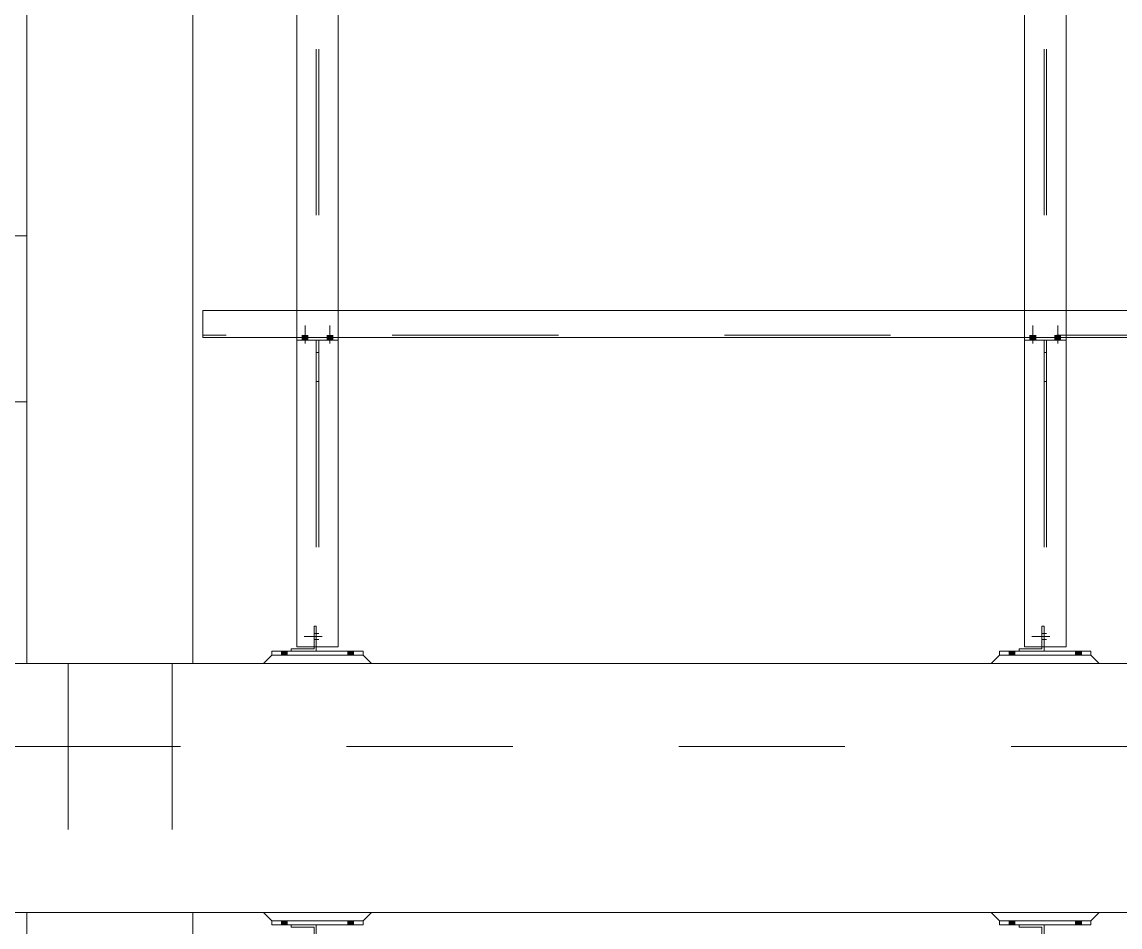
# Model space of a CAD drawing. Header units: millimetres. Extents: x 652937 to 1670132, y 1473552 to 2851037.
# Drawn here: x 663602.373 to 663605.017, y 1524532.885 to 1524535.066 of the extents above; entities that cross this region are included whole.
import ezdxf

# ---------------------------------------------------------------- set-up
doc = ezdxf.new("R2010")
doc.units = ezdxf.units.MM
for name, pattern in [('XKITLINE00', [0]), ('XKITLINE01', [4, 1, -1, 1, -1]), ('XKITLINE02', [4, 2, -2])]:
    doc.linetypes.add(name, pattern=pattern)
for name, color, linetype, lineweight in [('Bolt', 7, 'Continuous', 0), ('Part', 7, 'Continuous', 0), ('S-GRID', 7, 'Continuous', 9)]:
    doc.layers.add(name, color=color, linetype=linetype, lineweight=lineweight)

# ---------------------------------------------------------------- blocks, each defined once
blk = doc.blocks.new('*A39394463')
at = {"layer": 'S-GRID', "color": 7, "linetype": 'XKITLINE01', "lineweight": 0}
blk.add_line((-30.905117, -83.220099), (129.806536, -83.220099), dxfattribs=at)
blk = doc.blocks.new('*A39964520')
at = {"layer": 'Part', "color": 7, "linetype": 'XKITLINE00', "lineweight": 0}
for p, q in [((88.071867, -99.720099), (88.071867, -86.220099)), ((88.071867, -86.220099), (90.071867, -86.220099)), ((90.071867, -99.720099), (90.071867, -86.220099)), ((90.072117, -99.720099), (90.072117, -86.220099)), ((90.071867, -99.720099), (88.071867, -99.720099))]:
    blk.add_line(p, q, dxfattribs=at)
at = {"layer": 'Part', "color": 7, "linetype": 'XKITLINE02', "lineweight": 0}
for p, q in [((88.072117, -99.720099), (88.072117, -86.220099)), ((90.071867, -86.220099), (90.072117, -86.220099)), ((90.071867, -86.220099), (90.072117, -86.220099)), ((90.072117, -99.720099), (90.071867, -99.720099)), ((90.071867, -99.720099), (90.072117, -99.720099))]:
    blk.add_line(p, q, dxfattribs=at)
blk = doc.blocks.new('*A44765000')
at = {"layer": 'Part', "color": 7, "linetype": 'XKITLINE00', "lineweight": 0}
for p, q in [((110.612903, -83.220099), (81.765361, -83.220099)), ((110.612903, -86.220099), (81.765361, -86.220099))]:
    blk.add_line(p, q, dxfattribs=at)
blk = doc.blocks.new('*A44795003')
at = {"layer": 'Part', "color": 7, "linetype": 'XKITLINE00', "lineweight": 0}
for p, q in [((81.765361, -78.070099), (88.071911, -78.070099)), ((88.071911, -78.070099), (88.071911, -80.070099)), ((81.765361, -80.070099), (88.071911, -80.070099))]:
    blk.add_line(p, q, dxfattribs=at)
at = {"layer": 'Part', "color": 7, "linetype": 'XKITLINE02', "lineweight": 0}
for p, q in [((88.072162, -78.070099), (88.071911, -78.070099)), ((88.072162, -80.070099), (88.072162, -78.070099)), ((88.072162, -80.070099), (88.071911, -80.070099)), ((88.071911, -80.070099), (88.072162, -80.070099))]:
    blk.add_line(p, q, dxfattribs=at)
blk = doc.blocks.new('*A47275251')
at = {"layer": 'Part', "color": 7, "linetype": 'XKITLINE02', "lineweight": 0}
for p, q in [((67.922144, -83.220099), (111.342756, -83.220099)), ((67.922144, -84.220099), (111.342756, -84.220099))]:
    blk.add_line(p, q, dxfattribs=at)
blk = doc.blocks.new('*A49325456')
at = {"layer": 'Part', "color": 7, "linetype": 'XKITLINE00', "lineweight": 0}
for p, q in [((110.471945, -78.970099), (90.192352, -78.970099)), ((90.192352, -78.970099), (90.192352, -79.295099)), ((110.471945, -79.295099), (90.192352, -79.295099))]:
    blk.add_line(p, q, dxfattribs=at)
at = {"layer": 'Part', "color": 7, "linetype": 'XKITLINE02', "lineweight": 0}
for p, q in [((90.192359, -79.265099), (90.192359, -78.970099)), ((90.192448, -79.265099), (90.192448, -78.970099)), ((90.192454, -79.295099), (90.192454, -78.970099)), ((110.472041, -79.265099), (90.192359, -79.265099))]:
    blk.add_line(p, q, dxfattribs=at)
blk = doc.blocks.new('*A49355459')
at = {"layer": 'Part', "color": 7, "linetype": 'XKITLINE00', "lineweight": 0}
for p, q in [((100.084521, -67.820099), (100.584521, -67.820099)), ((100.084521, -67.820099), (100.084521, -71.470099)), ((100.584529, -67.820099), (100.584521, -67.820099)), ((100.584521, -67.820099), (100.584521, -71.470099)), ((100.584613, -67.820099), (100.584621, -67.820099)), ((100.584613, -67.820099), (100.584613, -71.470099)), ((100.084521, -71.825099), (100.084521, -78.970099)), ((100.584521, -71.795099), (100.584521, -78.970099)), ((100.584613, -71.795099), (100.584613, -78.970099)), ((100.584521, -79.295099), (100.584521, -83.020099)), ((100.584613, -79.295099), (100.584613, -83.020099)), ((100.084521, -79.325099), (100.084521, -83.020099)), ((100.584521, -83.020099), (100.084521, -83.020099)), ((100.584529, -83.020099), (100.584521, -83.020099)), ((100.584621, -83.020099), (100.584613, -83.020099))]:
    blk.add_line(p, q, dxfattribs=at)
at = {"layer": 'Part', "color": 7, "linetype": 'XKITLINE02', "lineweight": 0}
for p, q in [((100.084529, -67.820099), (100.084529, -83.020099)), ((100.084613, -67.820099), (100.084613, -83.020099)), ((100.084621, -67.820099), (100.084621, -83.020099)), ((100.319529, -67.820099), (100.319529, -83.020099)), ((100.319613, -67.820099), (100.319613, -83.020099)), ((100.349529, -67.820099), (100.349529, -83.020099)), ((100.349613, -67.820099), (100.349613, -83.020099)), ((100.584529, -67.820099), (100.584529, -83.020099)), ((100.584613, -67.820099), (100.584529, -67.820099)), ((100.584621, -67.820099), (100.584621, -83.020099)), ((100.084521, -71.470099), (100.084521, -71.825099)), ((100.584521, -71.470099), (100.584521, -71.795099)), ((100.584613, -71.470099), (100.584613, -71.795099)), ((100.084521, -78.970099), (100.084521, -79.325099)), ((100.584521, -78.970099), (100.584521, -79.295099)), ((100.584613, -78.970099), (100.584613, -79.295099)), ((100.584613, -83.020099), (100.584529, -83.020099))]:
    blk.add_line(p, q, dxfattribs=at)
blk = doc.blocks.new('*A49375461')
at = {"layer": 'Bolt'}
for points in [[(100.219, -79.265), (100.219, -79.295), (100.149, -79.295), (100.149, -79.265)], [(100.219, -79.295), (100.219, -79.325), (100.149, -79.325), (100.149, -79.295)], [(100.519, -79.265), (100.519, -79.295), (100.449, -79.295), (100.449, -79.265)], [(100.519, -79.295), (100.519, -79.325), (100.449, -79.325), (100.449, -79.295)]]:
    blk.add_hatch(color=7, dxfattribs=at).paths.add_polyline_path(points, flags=17)
at = {"layer": 'Bolt', "color": 7, "linetype": 'XKITLINE00', "lineweight": 0}
for p, q in [((100.184, -79.365), (100.184, -79.15)), ((100.484, -79.365), (100.484, -79.15)), ((100.149, -79.295), (100.149, -79.265)), ((100.149, -79.325), (100.149, -79.295)), ((100.219, -79.295), (100.219, -79.265)), ((100.219, -79.325), (100.219, -79.295)), ((100.449, -79.295), (100.449, -79.265)), ((100.449, -79.325), (100.449, -79.295)), ((100.519, -79.295), (100.519, -79.265)), ((100.519, -79.325), (100.519, -79.295))]:
    blk.add_line(p, q, dxfattribs=at)
blk = doc.blocks.new('*A49385462')
at = {"layer": 'Part', "color": 7, "linetype": 'XKITLINE00', "lineweight": 0}
for p, q in [((100.319395, -79.475099), (100.319395, -79.325099)), ((100.349395, -79.325099), (100.319395, -79.325099)), ((100.349395, -79.475099), (100.349395, -79.325099)), ((100.349516, -79.825099), (100.349516, -79.325099)), ((100.319486, -79.825099), (100.319395, -79.475099)), ((100.319395, -79.475099), (100.349395, -79.475099)), ((100.349395, -79.475099), (100.349486, -79.825099)), ((100.319516, -79.825099), (100.319486, -79.825099)), ((100.349516, -79.825099), (100.319486, -79.825099))]:
    blk.add_line(p, q, dxfattribs=at)
at = {"layer": 'Part', "color": 7, "linetype": 'XKITLINE02', "lineweight": 0}
for p, q in [((100.319395, -79.325099), (100.319516, -79.325099)), ((100.319516, -79.325099), (100.319516, -79.825099)), ((100.349395, -79.325099), (100.349516, -79.325099)), ((100.349516, -79.325099), (100.349395, -79.325099)), ((100.349486, -79.825099), (100.349516, -79.825099))]:
    blk.add_line(p, q, dxfattribs=at)
blk = doc.blocks.new('*A49395463')
at = {"layer": 'Part', "color": 7, "linetype": 'XKITLINE00', "lineweight": 0}
for p, q in [((100.084395, -79.325099), (100.084395, -79.295099)), ((100.584395, -79.325099), (100.584395, -79.295099)), ((100.584516, -79.295099), (100.584516, -79.325099)), ((100.584395, -79.325099), (100.084395, -79.325099)), ((100.584516, -79.325099), (100.584395, -79.325099)), ((100.584516, -79.325099), (100.584395, -79.325099))]:
    blk.add_line(p, q, dxfattribs=at)
at = {"layer": 'Part', "color": 7, "linetype": 'XKITLINE02', "lineweight": 0}
for p, q in [((100.584516, -79.295099), (100.084395, -79.295099)), ((100.084516, -79.325099), (100.084516, -79.295099)), ((100.584395, -79.295099), (100.584516, -79.295099))]:
    blk.add_line(p, q, dxfattribs=at)
blk = doc.blocks.new('*A49515475')
at = {"layer": 'Part', "color": 7, "linetype": 'XKITLINE00', "lineweight": 0}
for p, q in [((88.071891, -83.220099), (88.071891, -65.120099)), ((90.071891, -65.120099), (88.071891, -65.120099)), ((90.071891, -83.220099), (90.071891, -65.120099)), ((90.072141, -67.620099), (90.072141, -83.220099)), ((90.071891, -83.220099), (88.071891, -83.220099))]:
    blk.add_line(p, q, dxfattribs=at)
at = {"layer": 'Part', "color": 7, "linetype": 'XKITLINE02', "lineweight": 0}
for p, q in [((88.072141, -83.220099), (88.072141, -65.120099)), ((90.072141, -65.120099), (90.071891, -65.120099)), ((90.072141, -65.120099), (90.072141, -67.620099)), ((90.072141, -83.220099), (90.071891, -83.220099))]:
    blk.add_line(p, q, dxfattribs=at)
blk = doc.blocks.new('*A49525476')
at = {"layer": 'Part', "color": 7, "linetype": 'XKITLINE00', "lineweight": 0}
for p, q in [((91.322071, -67.820099), (91.822071, -67.820099)), ((91.322071, -67.820099), (91.322071, -71.470099)), ((91.822079, -67.820099), (91.822071, -67.820099)), ((91.822071, -67.820099), (91.822071, -71.470099)), ((91.822163, -67.820099), (91.822171, -67.820099)), ((91.822163, -67.820099), (91.822163, -71.470099)), ((91.322071, -71.825099), (91.322071, -78.970099)), ((91.822071, -71.795099), (91.822071, -78.970099)), ((91.822163, -71.795099), (91.822163, -78.970099)), ((91.822071, -79.295099), (91.822071, -83.020099)), ((91.822163, -79.295099), (91.822163, -83.020099)), ((91.322071, -79.325099), (91.322071, -83.020099)), ((91.822071, -83.020099), (91.322071, -83.020099)), ((91.822079, -83.020099), (91.822071, -83.020099)), ((91.822171, -83.020099), (91.822163, -83.020099))]:
    blk.add_line(p, q, dxfattribs=at)
at = {"layer": 'Part', "color": 7, "linetype": 'XKITLINE02', "lineweight": 0}
for p, q in [((91.322079, -67.820099), (91.322079, -83.020099)), ((91.322163, -67.820099), (91.322163, -83.020099)), ((91.322171, -67.820099), (91.322171, -83.020099)), ((91.557079, -67.820099), (91.557079, -83.020099)), ((91.557163, -67.820099), (91.557163, -83.020099)), ((91.587079, -67.820099), (91.587079, -83.020099)), ((91.587163, -67.820099), (91.587163, -83.020099)), ((91.822079, -67.820099), (91.822079, -83.020099)), ((91.822163, -67.820099), (91.822079, -67.820099)), ((91.822171, -67.820099), (91.822171, -83.020099)), ((91.322071, -71.470099), (91.322071, -71.825099)), ((91.822071, -71.470099), (91.822071, -71.795099)), ((91.822163, -71.470099), (91.822163, -71.795099)), ((91.322071, -78.970099), (91.322071, -79.325099)), ((91.822071, -78.970099), (91.822071, -79.295099)), ((91.822163, -78.970099), (91.822163, -79.295099)), ((91.822163, -83.020099), (91.822079, -83.020099))]:
    blk.add_line(p, q, dxfattribs=at)
blk = doc.blocks.new('*A49565480')
at = {"layer": 'Bolt'}
for points in [[(91.457, -79.265), (91.457, -79.295), (91.387, -79.295), (91.387, -79.265)], [(91.457, -79.295), (91.457, -79.325), (91.387, -79.325), (91.387, -79.295)], [(91.757, -79.265), (91.757, -79.295), (91.687, -79.295), (91.687, -79.265)], [(91.757, -79.295), (91.757, -79.325), (91.687, -79.325), (91.687, -79.295)]]:
    blk.add_hatch(color=7, dxfattribs=at).paths.add_polyline_path(points, flags=17)
at = {"layer": 'Bolt', "color": 7, "linetype": 'XKITLINE00', "lineweight": 0}
for p, q in [((91.422, -79.365), (91.422, -79.15)), ((91.722, -79.365), (91.722, -79.15)), ((91.387, -79.295), (91.387, -79.265)), ((91.387, -79.325), (91.387, -79.295)), ((91.457, -79.295), (91.457, -79.265)), ((91.457, -79.325), (91.457, -79.295)), ((91.687, -79.295), (91.687, -79.265)), ((91.687, -79.325), (91.687, -79.295)), ((91.757, -79.295), (91.757, -79.265)), ((91.757, -79.325), (91.757, -79.295))]:
    blk.add_line(p, q, dxfattribs=at)
blk = doc.blocks.new('*A49575481')
at = {"layer": 'Part', "color": 7, "linetype": 'XKITLINE00', "lineweight": 0}
for p, q in [((91.556946, -79.475099), (91.556946, -79.325099)), ((91.586946, -79.325099), (91.556946, -79.325099)), ((91.586946, -79.475099), (91.586946, -79.325099)), ((91.587066, -79.825099), (91.587066, -79.325099)), ((91.557036, -79.825099), (91.556946, -79.475099)), ((91.556946, -79.475099), (91.586946, -79.475099)), ((91.586946, -79.475099), (91.587036, -79.825099)), ((91.557066, -79.825099), (91.557036, -79.825099)), ((91.587066, -79.825099), (91.557036, -79.825099))]:
    blk.add_line(p, q, dxfattribs=at)
at = {"layer": 'Part', "color": 7, "linetype": 'XKITLINE02', "lineweight": 0}
for p, q in [((91.556946, -79.325099), (91.557066, -79.325099)), ((91.557066, -79.325099), (91.557066, -79.825099)), ((91.586946, -79.325099), (91.587066, -79.325099)), ((91.587066, -79.325099), (91.586946, -79.325099)), ((91.587036, -79.825099), (91.587066, -79.825099))]:
    blk.add_line(p, q, dxfattribs=at)
blk = doc.blocks.new('*A49585482')
at = {"layer": 'Part', "color": 7, "linetype": 'XKITLINE00', "lineweight": 0}
for p, q in [((91.321946, -79.325099), (91.321946, -79.295099)), ((91.821946, -79.325099), (91.821946, -79.295099)), ((91.822066, -79.295099), (91.822066, -79.325099)), ((91.821946, -79.325099), (91.321946, -79.325099)), ((91.822066, -79.325099), (91.821946, -79.325099)), ((91.822066, -79.325099), (91.821946, -79.325099))]:
    blk.add_line(p, q, dxfattribs=at)
at = {"layer": 'Part', "color": 7, "linetype": 'XKITLINE02', "lineweight": 0}
for p, q in [((91.822066, -79.295099), (91.321946, -79.295099)), ((91.322066, -79.325099), (91.322066, -79.295099)), ((91.821946, -79.295099), (91.822066, -79.295099))]:
    blk.add_line(p, q, dxfattribs=at)
blk = doc.blocks.new('*A49955519')
at = {"layer": 'Part', "color": 7, "linetype": 'XKITLINE00', "lineweight": 0}
for p, q in [((91.022066, -86.370099), (91.022066, -86.320099)), ((91.022066, -86.320099), (92.122066, -86.320099)), ((92.122066, -86.320099), (92.122066, -86.370099)), ((92.122176, -86.370099), (92.122176, -86.320099)), ((92.122066, -86.370099), (91.022066, -86.370099)), ((92.122066, -86.370099), (92.122176, -86.370099)), ((92.122176, -86.370099), (92.122066, -86.370099))]:
    blk.add_line(p, q, dxfattribs=at)
at = {"layer": 'Part', "color": 7, "linetype": 'XKITLINE02', "lineweight": 0}
for p, q in [((91.022176, -86.370099), (91.022176, -86.320099)), ((92.122176, -86.320099), (92.122066, -86.320099))]:
    blk.add_line(p, q, dxfattribs=at)
blk = doc.blocks.new('*A49965520')
at = {"layer": 'Part', "color": 7, "linetype": 'XKITLINE00', "lineweight": 0}
for p, q in [((90.922046, -86.220099), (91.022066, -86.320099)), ((92.122066, -86.320099), (91.022066, -86.320099)), ((92.122066, -86.320099), (92.222046, -86.220099)), ((92.122176, -86.320099), (92.222196, -86.220099))]:
    blk.add_line(p, q, dxfattribs=at)
at = {"layer": 'Part', "color": 7, "linetype": 'XKITLINE02', "lineweight": 0}
for p, q in [((92.222196, -86.220099), (90.922046, -86.220099)), ((91.022176, -86.320099), (90.922196, -86.220099)), ((92.122176, -86.320099), (92.122066, -86.320099)), ((92.222046, -86.220099), (92.222196, -86.220099))]:
    blk.add_line(p, q, dxfattribs=at)
blk = doc.blocks.new('*A49975521')
at = {"layer": 'Part', "color": 7, "linetype": 'XKITLINE00', "lineweight": 0}
for p, q in [((91.257091, -86.370099), (91.257091, -86.395099)), ((91.257091, -86.395099), (91.532091, -86.395099)), ((91.532091, -86.395099), (91.532091, -86.420099)), ((91.557091, -86.370099), (91.557091, -86.420099)), ((91.557151, -86.370099), (91.557151, -86.420099))]:
    blk.add_line(p, q, dxfattribs=at)
at = {"layer": 'Part', "color": 7, "linetype": 'XKITLINE02', "lineweight": 0}
for p, q in [((91.557151, -86.370099), (91.257091, -86.370099)), ((91.257151, -86.395099), (91.257151, -86.370099)), ((91.532151, -86.395099), (91.532091, -86.395099)), ((91.532091, -86.420099), (91.532091, -86.670099)), ((91.532151, -86.670099), (91.532151, -86.395099)), ((91.557091, -86.420099), (91.557091, -86.670099)), ((91.557151, -86.420099), (91.557151, -86.670099)), ((91.557151, -86.670099), (91.532091, -86.670099))]:
    blk.add_line(p, q, dxfattribs=at)
blk = doc.blocks.new('*A49995523')
at = {"layer": 'Bolt'}
for points in [[(91.207, -86.32), (91.207, -86.37), (91.137, -86.37), (91.137, -86.32)], [(92.007, -86.32), (92.007, -86.37), (91.937, -86.37), (91.937, -86.32)]]:
    blk.add_hatch(color=7, dxfattribs=at).paths.add_polyline_path(points, flags=17)
at = {"layer": 'Bolt', "color": 7, "linetype": 'XKITLINE00', "lineweight": 0}
for p, q in [((91.137, -86.32), (91.137, -86.37)), ((91.172, -86.32), (91.172, -86.37)), ((91.207, -86.32), (91.207, -86.37)), ((91.937, -86.32), (91.937, -86.37)), ((91.972, -86.32), (91.972, -86.37)), ((92.007, -86.32), (92.007, -86.37))]:
    blk.add_line(p, q, dxfattribs=at)
blk = doc.blocks.new('*A50005524')
at = {"layer": 'Part', "color": 7, "linetype": 'XKITLINE00', "lineweight": 0}
for p, q in [((92.122176, -83.070099), (91.022066, -83.070099)), ((91.022066, -83.070099), (91.022066, -83.120099)), ((91.022066, -83.120099), (92.122066, -83.120099)), ((92.122066, -83.070099), (92.122066, -83.120099)), ((92.122176, -83.120099), (92.122176, -83.070099))]:
    blk.add_line(p, q, dxfattribs=at)
at = {"layer": 'Part', "color": 7, "linetype": 'XKITLINE02', "lineweight": 0}
for p, q in [((91.022176, -83.120099), (91.022176, -83.070099)), ((92.122066, -83.120099), (92.122176, -83.120099)), ((92.122176, -83.120099), (92.122066, -83.120099))]:
    blk.add_line(p, q, dxfattribs=at)
blk = doc.blocks.new('*A50015525')
at = {"layer": 'Part', "color": 7, "linetype": 'XKITLINE00', "lineweight": 0}
for p, q in [((90.922046, -83.220099), (91.022066, -83.120099)), ((92.122066, -83.120099), (91.022066, -83.120099)), ((92.222046, -83.220099), (92.122066, -83.120099)), ((92.122176, -83.120099), (92.222196, -83.220099))]:
    blk.add_line(p, q, dxfattribs=at)
at = {"layer": 'Part', "color": 7, "linetype": 'XKITLINE02', "lineweight": 0}
for p, q in [((91.022176, -83.120099), (90.922196, -83.220099)), ((91.022066, -83.120099), (91.022176, -83.120099)), ((92.122066, -83.120099), (92.122176, -83.120099)), ((92.122176, -83.120099), (92.122066, -83.120099)), ((90.922046, -83.220099), (92.222196, -83.220099)), ((92.222196, -83.220099), (92.222046, -83.220099))]:
    blk.add_line(p, q, dxfattribs=at)
blk = doc.blocks.new('*A50025526')
at = {"layer": 'Part', "color": 7, "linetype": 'XKITLINE02', "lineweight": 0}
for p, q in [((91.557151, -82.770099), (91.532091, -82.770099)), ((91.532091, -82.770099), (91.532091, -83.020099)), ((91.532151, -83.045099), (91.532151, -82.770099)), ((91.557091, -82.770099), (91.557091, -83.020099)), ((91.557151, -82.770099), (91.557151, -83.020099)), ((91.257091, -83.070099), (91.557151, -83.070099)), ((91.257151, -83.045099), (91.257151, -83.070099)), ((91.532091, -83.045099), (91.532151, -83.045099)), ((91.532091, -83.045099), (91.532151, -83.045099))]:
    blk.add_line(p, q, dxfattribs=at)
at = {"layer": 'Part', "color": 7, "linetype": 'XKITLINE00', "lineweight": 0}
for p, q in [((91.532091, -83.020099), (91.532091, -83.045099)), ((91.557091, -83.020099), (91.557091, -83.070099)), ((91.557151, -83.020099), (91.557151, -83.070099)), ((91.257091, -83.045099), (91.257091, -83.070099)), ((91.532091, -83.045099), (91.257091, -83.045099))]:
    blk.add_line(p, q, dxfattribs=at)
blk = doc.blocks.new('*A50035527')
at = {"layer": 'Bolt', "color": 7, "linetype": 'XKITLINE02', "lineweight": 0}
for p, q in [((91.55714, -82.860099), (91.53214, -82.860099)), ((91.587128, -82.860099), (91.557128, -82.860099)), ((91.626721, -82.895099), (91.412121, -82.895099)), ((91.557101, -82.930099), (91.532101, -82.930099)), ((91.587114, -82.930099), (91.557114, -82.930099))]:
    blk.add_line(p, q, dxfattribs=at)
blk = doc.blocks.new('*A50045528')
at = {"layer": 'Bolt'}
for points in [[(91.137, -83.12), (91.137, -83.07), (91.207, -83.07), (91.207, -83.12)], [(91.937, -83.12), (91.937, -83.07), (92.007, -83.07), (92.007, -83.12)]]:
    blk.add_hatch(color=7, dxfattribs=at).paths.add_polyline_path(points, flags=17)
at = {"layer": 'Bolt', "color": 7, "linetype": 'XKITLINE00', "lineweight": 0}
for p, q in [((91.137, -83.12), (91.137, -83.07)), ((91.172, -83.12), (91.172, -83.07)), ((91.207, -83.12), (91.207, -83.07)), ((91.937, -83.12), (91.937, -83.07)), ((91.972, -83.12), (91.972, -83.07)), ((92.007, -83.12), (92.007, -83.07))]:
    blk.add_line(p, q, dxfattribs=at)
blk = doc.blocks.new('*A50125536')
at = {"layer": 'Part', "color": 7, "linetype": 'XKITLINE02', "lineweight": 0}
for p, q in [((89.822734, -83.220099), (88.572141, -83.220099)), ((88.572141, -83.220099), (88.572141, -86.220099)), ((89.822141, -83.220099), (89.822141, -86.220099)), ((88.572141, -86.220099), (89.822734, -86.220099))]:
    blk.add_line(p, q, dxfattribs=at)
blk = doc.blocks.new('*A50315555')
at = {"layer": 'Bolt'}
for points in [[(99.97, -86.32), (99.97, -86.37), (99.9, -86.37), (99.9, -86.32)], [(100.77, -86.32), (100.77, -86.37), (100.7, -86.37), (100.7, -86.32)]]:
    blk.add_hatch(color=7, dxfattribs=at).paths.add_polyline_path(points, flags=17)
at = {"layer": 'Bolt', "color": 7, "linetype": 'XKITLINE00', "lineweight": 0}
for p, q in [((99.9, -86.32), (99.9, -86.37)), ((99.935, -86.32), (99.935, -86.37)), ((99.97, -86.32), (99.97, -86.37)), ((100.7, -86.32), (100.7, -86.37)), ((100.735, -86.32), (100.735, -86.37)), ((100.77, -86.32), (100.77, -86.37))]:
    blk.add_line(p, q, dxfattribs=at)
blk = doc.blocks.new('*A50335557')
at = {"layer": 'Part', "color": 7, "linetype": 'XKITLINE00', "lineweight": 0}
for p, q in [((100.019541, -86.370099), (100.019541, -86.395099)), ((100.019541, -86.395099), (100.294541, -86.395099)), ((100.294541, -86.395099), (100.294541, -86.420099)), ((100.319541, -86.370099), (100.319541, -86.420099)), ((100.319601, -86.370099), (100.319601, -86.420099))]:
    blk.add_line(p, q, dxfattribs=at)
at = {"layer": 'Part', "color": 7, "linetype": 'XKITLINE02', "lineweight": 0}
for p, q in [((100.319601, -86.370099), (100.019541, -86.370099)), ((100.019601, -86.395099), (100.019601, -86.370099)), ((100.294601, -86.395099), (100.294541, -86.395099)), ((100.294541, -86.420099), (100.294541, -86.670099)), ((100.294601, -86.670099), (100.294601, -86.395099)), ((100.319541, -86.420099), (100.319541, -86.670099)), ((100.319601, -86.420099), (100.319601, -86.670099)), ((100.319601, -86.670099), (100.294541, -86.670099))]:
    blk.add_line(p, q, dxfattribs=at)
blk = doc.blocks.new('*A50345558')
at = {"layer": 'Part', "color": 7, "linetype": 'XKITLINE00', "lineweight": 0}
for p, q in [((99.684496, -86.220099), (99.784516, -86.320099)), ((100.884516, -86.320099), (99.784516, -86.320099)), ((100.884516, -86.320099), (100.984496, -86.220099)), ((100.884626, -86.320099), (100.984646, -86.220099))]:
    blk.add_line(p, q, dxfattribs=at)
at = {"layer": 'Part', "color": 7, "linetype": 'XKITLINE02', "lineweight": 0}
for p, q in [((100.984646, -86.220099), (99.684496, -86.220099)), ((99.784626, -86.320099), (99.684646, -86.220099)), ((100.884626, -86.320099), (100.884516, -86.320099)), ((100.984496, -86.220099), (100.984646, -86.220099))]:
    blk.add_line(p, q, dxfattribs=at)
blk = doc.blocks.new('*A50355559')
at = {"layer": 'Part', "color": 7, "linetype": 'XKITLINE00', "lineweight": 0}
for p, q in [((99.784516, -86.370099), (99.784516, -86.320099)), ((99.784516, -86.320099), (100.884516, -86.320099)), ((100.884516, -86.320099), (100.884516, -86.370099)), ((100.884626, -86.370099), (100.884626, -86.320099)), ((100.884516, -86.370099), (99.784516, -86.370099)), ((100.884516, -86.370099), (100.884626, -86.370099)), ((100.884626, -86.370099), (100.884516, -86.370099))]:
    blk.add_line(p, q, dxfattribs=at)
at = {"layer": 'Part', "color": 7, "linetype": 'XKITLINE02', "lineweight": 0}
for p, q in [((99.784626, -86.370099), (99.784626, -86.320099)), ((100.884626, -86.320099), (100.884516, -86.320099))]:
    blk.add_line(p, q, dxfattribs=at)
blk = doc.blocks.new('*A50465570')
at = {"layer": 'Part', "color": 7, "linetype": 'XKITLINE00', "lineweight": 0}
for p, q in [((100.884626, -83.070099), (99.784516, -83.070099)), ((99.784516, -83.070099), (99.784516, -83.120099)), ((99.784516, -83.120099), (100.884516, -83.120099)), ((100.884516, -83.070099), (100.884516, -83.120099)), ((100.884626, -83.120099), (100.884626, -83.070099))]:
    blk.add_line(p, q, dxfattribs=at)
at = {"layer": 'Part', "color": 7, "linetype": 'XKITLINE02', "lineweight": 0}
for p, q in [((99.784626, -83.120099), (99.784626, -83.070099)), ((100.884516, -83.120099), (100.884626, -83.120099)), ((100.884626, -83.120099), (100.884516, -83.120099))]:
    blk.add_line(p, q, dxfattribs=at)
blk = doc.blocks.new('*A50475571')
at = {"layer": 'Part', "color": 7, "linetype": 'XKITLINE00', "lineweight": 0}
for p, q in [((99.684496, -83.220099), (99.784516, -83.120099)), ((100.884516, -83.120099), (99.784516, -83.120099)), ((100.984496, -83.220099), (100.884516, -83.120099)), ((100.884626, -83.120099), (100.984646, -83.220099))]:
    blk.add_line(p, q, dxfattribs=at)
at = {"layer": 'Part', "color": 7, "linetype": 'XKITLINE02', "lineweight": 0}
for p, q in [((99.784626, -83.120099), (99.684646, -83.220099)), ((99.784516, -83.120099), (99.784626, -83.120099)), ((100.884516, -83.120099), (100.884626, -83.120099)), ((100.884626, -83.120099), (100.884516, -83.120099)), ((99.684496, -83.220099), (100.984646, -83.220099)), ((100.984646, -83.220099), (100.984496, -83.220099))]:
    blk.add_line(p, q, dxfattribs=at)
blk = doc.blocks.new('*A50485572')
at = {"layer": 'Part', "color": 7, "linetype": 'XKITLINE02', "lineweight": 0}
for p, q in [((100.319601, -82.770099), (100.294541, -82.770099)), ((100.294541, -82.770099), (100.294541, -83.020099)), ((100.294601, -83.045099), (100.294601, -82.770099)), ((100.319541, -82.770099), (100.319541, -83.020099)), ((100.319601, -82.770099), (100.319601, -83.020099)), ((100.019541, -83.070099), (100.319601, -83.070099)), ((100.019601, -83.045099), (100.019601, -83.070099)), ((100.294541, -83.045099), (100.294601, -83.045099)), ((100.294541, -83.045099), (100.294601, -83.045099))]:
    blk.add_line(p, q, dxfattribs=at)
at = {"layer": 'Part', "color": 7, "linetype": 'XKITLINE00', "lineweight": 0}
for p, q in [((100.294541, -83.020099), (100.294541, -83.045099)), ((100.319541, -83.020099), (100.319541, -83.070099)), ((100.319601, -83.020099), (100.319601, -83.070099)), ((100.019541, -83.045099), (100.019541, -83.070099)), ((100.294541, -83.045099), (100.019541, -83.045099))]:
    blk.add_line(p, q, dxfattribs=at)
blk = doc.blocks.new('*A50495573')
at = {"layer": 'Bolt', "color": 7, "linetype": 'XKITLINE02', "lineweight": 0}
for p, q in [((100.31959, -82.860099), (100.29459, -82.860099)), ((100.349578, -82.860099), (100.319578, -82.860099)), ((100.389171, -82.895099), (100.174571, -82.895099)), ((100.319551, -82.930099), (100.294551, -82.930099)), ((100.349564, -82.930099), (100.319564, -82.930099))]:
    blk.add_line(p, q, dxfattribs=at)
blk = doc.blocks.new('*A50505574')
at = {"layer": 'Bolt'}
for points in [[(99.9, -83.12), (99.9, -83.07), (99.97, -83.07), (99.97, -83.12)], [(100.7, -83.12), (100.7, -83.07), (100.77, -83.07), (100.77, -83.12)]]:
    blk.add_hatch(color=7, dxfattribs=at).paths.add_polyline_path(points, flags=17)
at = {"layer": 'Bolt', "color": 7, "linetype": 'XKITLINE00', "lineweight": 0}
for p, q in [((99.9, -83.12), (99.9, -83.07)), ((99.935, -83.12), (99.935, -83.07)), ((99.97, -83.12), (99.97, -83.07)), ((100.7, -83.12), (100.7, -83.07)), ((100.735, -83.12), (100.735, -83.07)), ((100.77, -83.12), (100.77, -83.07))]:
    blk.add_line(p, q, dxfattribs=at)

msp = doc.modelspace()

# ---------------------------------------------------------------- block references
at = {"color": 7, "lineweight": 0, "xscale": 0.2, "yscale": 0.2, "zscale": 0.2}
for name in ['*A49515475', '*A49525476', '*A49355459', '*A44795003', '*A49325456', '*A49565480', '*A49375461', '*A49585482', '*A49575481', '*A49395463', '*A49385462', '*A39394463', '*A50025526', '*A50485572', '*A50035527', '*A50495573', '*A50015525', '*A50005524', '*A50045528', '*A50475571', '*A50465570', '*A50505574', '*A44765000', '*A47275251', '*A50125536', '*A39964520', '*A49965520', '*A50345558', '*A49955519', '*A49995523', '*A49975521', '*A50355559', '*A50315555', '*A50335557']:
    msp.add_blockref(name, (663584.7698, 1524550.1643), dxfattribs=at)

doc.saveas('drawing.dxf')
